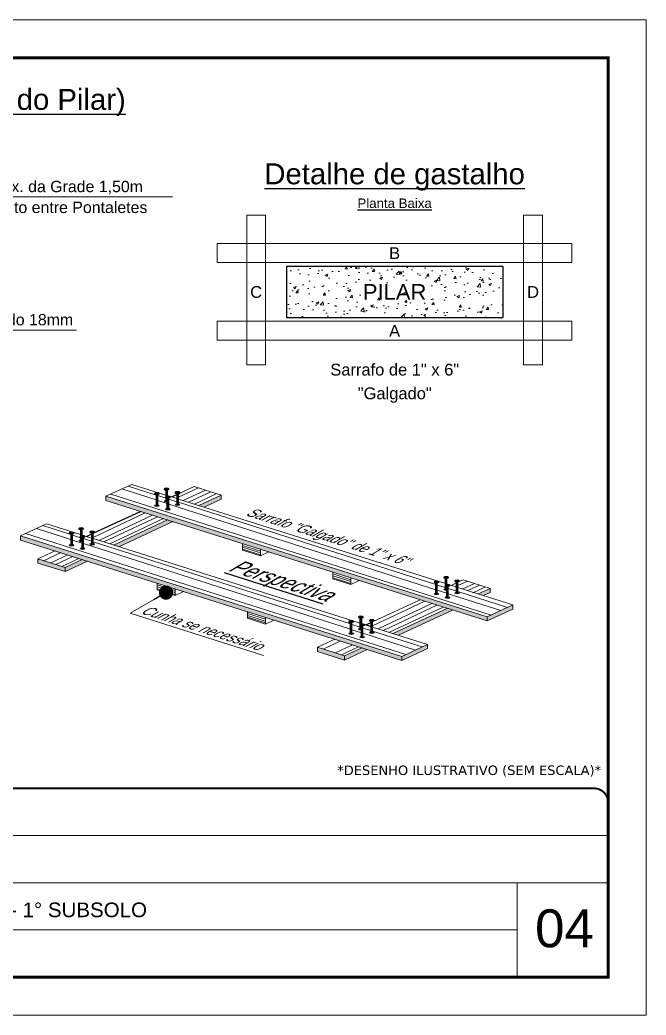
# Model space of a CAD drawing. Extents: x 1945 to 10875, y -3405 to 3369.
# Drawn here: x 7538 to 8199, y 1190 to 2240 of the extents above; entities that cross this region are included whole.
import ezdxf
from ezdxf.enums import TextEntityAlignment as Align

# ---------------------------------------------------------------- set-up
doc = ezdxf.new("R2010")
doc.units = 0
doc.linetypes.add('CONTINUO', pattern=[0])
doc.linetypes.add('DASHED', pattern=[0.75, 0.5, -0.25])
for name, color, linetype, lineweight in [('CARIMBO', 255, 'Continuous', 9), ('Folhas', 255, 'Continuous', 9), ('Hachura', 251, 'Continuous', 9), ('Madeira', 126, 'Continuous', 18), ('SARRAFO DE PRESSAO', 251, 'DASHED', 9)]:
    doc.layers.add(name, color=color, linetype=linetype, lineweight=lineweight)
doc.layers.add('COTA', color=241, linetype='Continuous')
doc.layers.add('Demarcação 2', color=7, linetype='Continuous', lineweight=9, true_color=0xe0e0e0)
doc.styles.add('ARIAL', font='arial.ttf')
doc.styles.get("Standard").update_dxf_attribs({"font": 'arial.ttf'})
doc.styles.add('stylellllll', font='verdana.ttf', dxfattribs={"height": 2})
doc.dimstyles.new('3x', dxfattribs={"dimtxt": 10, "dimasz": 5, "dimexe": 7, "dimexo": 5, "dimgap": 4, "dimtad": 1, "dimdec": 4, "dimlfac": 0.3333333333333333, "dimdsep": 46, "dimtxsty": 'Standard', "dimblk": 'DOT', "dimcen": 0.09, "dimclrd": 1, "dimclre": 1, "dimclrt": 2, "dimadec": 0, "dimazin": 2, "dimtfac": 1, "dimtdec": 4, "dimtmove": 0, "dimatfit": 3, "dimldrblk": 'DOT', "dimfxl": 1, "dimtolj": 1, "dimtzin": 0, "dimlwd": 9, "dimlwe": 9, "dimarcsym": 0})

# ---------------------------------------------------------------- blocks, each defined once
blk = doc.blocks.new('_Dot')
at = {"color": 0, "linetype": 'ByBlock', "lineweight": -2}
blk.add_line((-0.5, 0), (-1, 0), dxfattribs=at)
at = {"color": 0, "linetype": 'ByBlock', "const_width": 0.5}
blk.add_lwpolyline([(-0.25, 0, 1), (0.25, 0, 1)], format="xyb", close=True, dxfattribs=at)
blk = doc.blocks.new('9999999999')
at = {"color": 30, "linetype": 'CONTINUO'}
for p, q in [((98564.56196592061, 34379.63774966353), (99583.97835781069, 34379.63774966353)), ((98564.56196592061, 34329.8268713108), (99487.97835781069, 34329.8268713108)), ((99583.97835781069, 34329.8268713108), (99487.97835781069, 34329.8268713108)), ((99487.97835781069, 34329.8268713108), (99487.97835781069, 34230.20511460536)), ((98564.56196592063, 34280.01599295808), (99487.97835781069, 34280.01599295808))]:
    blk.add_line(p, q, dxfattribs=at)
at = {"color": 30, "linetype": 'CONTINUO', "const_width": 2}
blk.add_lwpolyline([(99583.97835781069, 34230.20511460536), (99583.97835781069, 34414.44862801625, 0.4142135623730951), (99568.97835781069, 34429.44862801625), (98228.97835781069, 34429.44862801625, 0.4142135623730951), (98213.97835781069, 34414.44862801625), (98213.97835781069, 34245.20511460536, 0.4142135623730951), (98228.97835781069, 34230.20511460536), (99583.97835781069, 34230.20511460536)], format="xyb", dxfattribs=at)
at = {"layer": 'Folhas'}
blk.add_lwpolyline([(98138.97835781069, 34190.20511460536), (99623.97835781069, 34190.20511460536), (99623.97835781069, 35240.20511460536), (98138.97835781069, 35240.20511460536)], close=True, dxfattribs=at)
at = {"layer": 'Folhas', "color": 30, "const_width": 3}
blk.add_lwpolyline([(98213.97835781069, 34230.20511460536), (99583.97835781069, 34230.20511460536), (99583.97835781069, 35200.20511460536), (98213.97835781069, 35200.20511460536)], close=True, dxfattribs=at)
at = {"color": 7, "linetype": 'Continuous', "ltscale": 5, "style": 'ARIAL'}
blk.add_text('TRECHO II - 1° SUBSOLO', height=15.48288, dxfattribs=at).set_placement((98837.6812528586, 34293.50777397008))

msp = doc.modelspace()

# ---------------------------------------------------------------- hatches: boundary and pattern name
at = {"layer": 'Demarcação 2'}
h = msp.add_hatch(color=256, dxfattribs=at)
h.paths.add_polyline_path([(7557.16879414038, 1671.14478765034), (7557.16879414038, 1666.744787650346), (7585.772669722137, 1657.69944068618), (7585.772669722137, 1662.099440686189)])
h.paths.add_polyline_path([(7609.563040182504, 1668.723327326315), (7603.919149313515, 1670.508083765791), (7585.772669722137, 1662.099440686189), (7585.772669722137, 1657.699440686195)])
h.paths.add_polyline_path([(7699.569578955692, 1710.430197001132), (7693.925688086645, 1712.214953440608), (7636.782759569571, 1685.736291945725), (7642.42665043856, 1683.951535506264)])
h.paths.add_polyline_path([(7750.579668803126, 1738.467048260677), (7726.789298342759, 1727.443161620543), (7732.433189211748, 1725.658405181096), (7750.579668803068, 1734.067048260697)])
h = msp.add_hatch(color=256, dxfattribs=at)
h.paths.add_polyline_path([(7628.936468273329, 1737.166365799424), (7628.936468273329, 1732.76636579943), (8031.043723287512, 1605.608784372761), (8031.043723287512, 1610.008784372755)])
h.paths.add_polyline_path([(8058.263442674579, 1618.221748992163), (8058.263442674579, 1622.621748992143), (8031.043723287512, 1610.008784372741), (8031.043723287512, 1605.608784372732)])
h = msp.add_hatch(color=256, dxfattribs=at)
h.paths.add_polyline_path([(7538.92992950014, 1695.459496124607), (7538.92992950014, 1691.059496124612), (7941.037184514382, 1563.901914697885), (7941.037184514382, 1568.301914697894)])
h.paths.add_polyline_path([(7968.256903901391, 1576.514879317302), (7968.256903901391, 1580.914879317296), (7941.037184514382, 1568.301914697894), (7941.037184514382, 1563.901914697885)])
h = msp.add_hatch(color=256, dxfattribs=at)
h.paths.add_polyline_path([(7994.491990087656, 1617.167466621558), (7988.848099218609, 1618.952223061019), (7931.705170701534, 1592.473561566107), (7937.349061570523, 1590.688805126661)])
h.paths.add_polyline_path([(8034.214298197054, 1639.973830760037), (8021.711709474665, 1634.180431240954), (8027.355600343712, 1632.395674801507), (8034.214298197054, 1635.573830760043)])
h.paths.add_polyline_path([(7904.485451314467, 1575.460596946711), (7898.841560445479, 1577.245353386173), (7880.695080854101, 1568.836710306571), (7880.695080854101, 1564.436710306577)])
h.paths.add_polyline_path([(7852.091205272285, 1577.882057270722), (7852.091205272285, 1573.482057270728), (7880.695080854101, 1564.436710306562), (7880.695080854101, 1568.836710306542)])
at = {"layer": 'Hachura'}
h = msp.add_hatch(dxfattribs=at)
h.set_pattern_fill('AR-CONC', color=256, scale=4, style=0)
h.set_pattern_definition([(49.99999999999999, (8103.626766398767, 6279.422780690368), (28.69040730403014, -2.510085399303804), [3, -33]), (355, (8103.626766398767, 6279.422780690368), (-5.55005334452, 30.08768534800047), [2.4, -26.4]), (100.4514, (8106.017633598778, 6279.213607090368), (23.14037526856086, 27.57758168243814), [2.549607599999986, -28.04568447999988]), (46.18420000000002, (8103.626766398767, 6287.422780690368), (42.68964194502578, -6.620760573160723), [4.499999999999991, -49.49999999999993]), (96.63559999999998, (8107.184236198766, 6286.871048410368), (37.38650822194813, 38.96471483601767), [3.824411519999993, -42.06851999999989]), (351.1842, (8103.626766398767, 6287.422780690368), (37.38647780534509, 38.96474403701298), [3.6, -39.6]), (21, (8107.626766398767, 6285.422780690368), (23.87628208473847, -16.10475562661355), [3, -33]), (326.0000000000001, (8107.626766398767, 6285.422780690368), (9.732613276863269, 29.00600180187412), [2.4, -26.4]), (71.4514, (8109.616455718773, 6284.080716450367), (33.6089051432596, 12.9012198683981), [2.5496076, -28.04568448]), (37.50000000000001, (8103.626766398767, 6279.422780690368), (0.4863942126916267, 13.31575415325246), [0, -26.08, 0, -26.8, 0, -26.5]), (7.499999999999999, (8103.626766398767, 6279.422780690368), (10.52278149768594, 15.77646847529441), [0, -15.28, 0, -25.48, 0, -10.1]), (327.5, (8094.706766398784, 6279.422780690368), (21.35289744689636, -0.902194869375192), [0, -10, 0, -31.2, 0, -41.4]), (317.5, (8090.706766398784, 6279.422780690368), (23.32744677369545, 4.004199293292706), [0, -13, 0, -20.72, 0, -29.4])])
h.paths.add_polyline_path([(7819.375087618522, 1979.728039781871), (7819.375087618522, 1925.814439781886), (8047.471087618542, 1925.814439781886), (8047.471087618542, 1979.728039781871)])
h.paths.add_polyline_path([(7895.7871061724, 1940.32963978188), (7971.059069064664, 1940.32963978188), (7971.059069064664, 1965.212839781877), (7895.7871061724, 1965.212839781877)], flags=24)
h = msp.add_hatch(dxfattribs=at)
h.set_pattern_fill('ANSI31', color=256, scale=15, angle=117.5, style=0)
h.set_pattern_definition([(162.5, (1127.583086663595, 8634.59947734945), (-0.5638233740705125, -1.788219282652925), [])])
h.paths.add_polyline_path([(7791.851595004715, 1681.248037705011), (7772.782344616848, 1687.278269014455), (7772.782344616848, 1680.278269014448), (7791.851595004715, 1674.248037705011)])
h = msp.add_hatch(dxfattribs=at)
h.set_pattern_fill('ANSI31', color=256, scale=15, angle=117.5, style=0)
h.set_pattern_definition([(162.5, (1222.929338602873, 8604.448320802261), (-0.5638233740705125, -1.788219282652925), [])])
h.paths.add_polyline_path([(7887.197846943964, 1651.096881157816), (7868.128596556126, 1657.127112467252), (7868.128596556126, 1650.127112467252), (7887.197846943964, 1644.096881157809)])
h = msp.add_hatch(dxfattribs=at)
h.set_pattern_fill('ANSI31', color=256, scale=15, angle=117.5, style=0)
h.set_pattern_definition([(162.5, (1037.576547890436, 8592.892607674574), (-0.5638233740705125, -1.788219282652925), [])])
h.paths.add_polyline_path([(7701.845056231527, 1632.541168030136), (7701.845056231527, 1639.541168030136), (7682.775805843688, 1645.571399339579), (7682.775805843688, 1638.571399339572)])
h = msp.add_hatch(dxfattribs=at)
h.set_pattern_fill('ANSI31', color=256, scale=15, angle=117.5, style=0)
h.set_pattern_definition([(162.5, (1132.922799829714, 8562.741451127386), (-0.5638233740705125, -1.788219282652925), [])])
h.paths.add_polyline_path([(7797.191308170804, 1609.39001148294), (7778.122057782937, 1615.420242792376), (7778.122057782937, 1608.420242792376), (7797.191308170804, 1602.390011482933)])

# ---------------------------------------------------------------- linework, layer by layer
for p, q in [((7690.432704739665, 1744.929764566524), (7690.432704739665, 1744.357195649488)), ((7690.465146291404, 1744.929764566524), (7693.050502843675, 1744.237020366202)), ((7690.549892239665, 1744.240008149488), (7692.039993276689, 1743.69765572598)), ((7690.673278541348, 1745.209786617389), (7694.024740515961, 1744.311765087829)), ((7691.195682881385, 1745.424276424094), (7694.750469575447, 1744.471774200169)), ((7692.039993276689, 1743.69765572598), (7692.039993276689, 1736.810492857959)), ((7692.082035476968, 1745.582468190015), (7695.257397784022, 1744.731632424157)), ((7692.286087026689, 1736.934672130405), (7692.286087026689, 1743.148344612494)), ((7695.242099507814, 1744.240008149488), (7693.751998470791, 1743.69765572598)), ((7693.751998470791, 1737.211663508921), (7693.751998470791, 1743.69765572598)), ((7695.359287007814, 1744.357195649488), (7695.359287007814, 1744.929764566524)), ((7680.220929473566, 1740.197873017564), (7680.220929473566, 1739.625304100528)), ((7680.253371025305, 1740.197873017564), (7682.838727577575, 1739.505128817243)), ((7680.338116973566, 1739.508116600528), (7681.828218010589, 1738.96576417702)), ((7680.461503275248, 1740.477895068429), (7683.812965249861, 1739.57987353887)), ((7680.983907615286, 1740.692384875135), (7684.538694309347, 1739.73988265121)), ((7681.828218010589, 1738.96576417702), (7681.828218010589, 1726.532035470579)), ((7681.870260210868, 1740.850576641055), (7685.045622517922, 1739.999740875198)), ((7682.074311760589, 1726.504156662954), (7682.074311760589, 1738.416453063534)), ((7685.030324241714, 1739.508116600528), (7683.540223204691, 1738.96576417702)), ((7683.540223204691, 1726.527776557329), (7683.540223204691, 1738.96576417702)), ((7685.147511741714, 1739.625304100528), (7685.147511741714, 1740.197873017564)), ((7691.805597562037, 1736.534476355638), (7691.805597562037, 1735.961907438602)), ((7691.838039113776, 1736.534476355638), (7694.423395666046, 1735.841732155302)), ((7691.922785062037, 1735.844719938602), (7693.41288609906, 1735.302367515064)), ((7692.039993276689, 1735.802059637254), (7692.039993276689, 1731.263927019539)), ((7692.04617136372, 1736.814498406503), (7695.397633338333, 1735.916476876929)), ((7692.286087026689, 1731.236048211914), (7692.286087026689, 1735.712488837412)), ((7692.568575703757, 1737.028988213208), (7696.123362397819, 1736.076485989254)), ((7693.41288609906, 1735.302367515064), (7693.41288609906, 1722.868638808653)), ((7693.454928299339, 1737.187179979114), (7696.630290606394, 1736.336344213257)), ((7693.65897984906, 1722.840760000999), (7693.65897984906, 1734.753056401579)), ((7696.614992330185, 1735.844719938602), (7695.124891293162, 1735.302367515064)), ((7695.124891293162, 1722.864379895374), (7695.124891293162, 1735.302367515064)), ((7696.732179830185, 1735.961907438602), (7696.732179830185, 1736.534476355638)), ((7698.185422760944, 1736.488508584694), (7703.62466136516, 1739.008921197924)), ((7702.017372828137, 1741.266367904597), (7702.017372828137, 1740.693798987561)), ((7702.049814379876, 1741.266367904597), (7704.635170932146, 1740.573623704261)), ((7702.134560328137, 1740.576611487561), (7703.62466136516, 1740.034259064024)), ((7702.257946629819, 1741.546389955462), (7705.609408604432, 1740.648368425888)), ((7702.780350969857, 1741.760879762168), (7706.335137663918, 1740.808377538214)), ((7703.62466136516, 1740.034259064024), (7703.62466136516, 1727.600530357612)), ((7703.666703565439, 1741.919071528074), (7706.842065872494, 1741.068235762216)), ((7703.87075511516, 1727.572651549958), (7703.87075511516, 1739.484947950538)), ((7705.336666559262, 1739.802223312278), (7707.258662556633, 1740.692830124538)), ((7706.826767596285, 1740.576611487561), (7705.336666559262, 1740.034259064024)), ((7705.336666559262, 1727.596271444333), (7705.336666559262, 1740.034259064024)), ((7706.943955096285, 1740.693798987561), (7706.943955096285, 1741.266367904597)), ((7615.330127786074, 1698.095353637432), (7665.321812504888, 1721.260300404759)), ((7600.426165966477, 1703.222894891706), (7600.426165966477, 1702.650325974671)), ((7600.458607518216, 1703.222894891706), (7603.043964070486, 1702.530150691385)), ((7600.543353466477, 1702.533138474671), (7602.0334545035, 1701.990786051162)), ((7600.666739768159, 1703.502916942572), (7604.018201742772, 1702.604895412997)), ((7601.189144108197, 1703.717406749277), (7604.743930802259, 1702.764904525352)), ((7602.0334545035, 1701.990786051162), (7602.0334545035, 1695.103623183141)), ((7602.075496703779, 1703.875598515197), (7605.250859010834, 1703.02476274934)), ((7602.2795482535, 1695.227802455588), (7602.2795482535, 1701.441474937662)), ((7605.235560734625, 1702.533138474671), (7603.745459697602, 1701.990786051162)), ((7603.745459697602, 1695.504793834104), (7603.745459697602, 1701.990786051162)), ((7605.352748234625, 1702.650325974671), (7605.352748234625, 1703.222894891706)), ((7590.214390700377, 1698.491003342747), (7590.214390700377, 1697.918434425711)), ((7590.246832252116, 1698.491003342747), (7592.832188804387, 1697.798259142425)), ((7590.331578200377, 1697.801246925711), (7591.821679237401, 1697.258894502203)), ((7590.45496450206, 1698.771025393612), (7593.806426476673, 1697.873003864038)), ((7590.977368842097, 1698.985515200317), (7594.532155536159, 1698.033012976392)), ((7591.821679237401, 1697.258894502203), (7591.821679237401, 1684.825165795762)), ((7591.863721437679, 1699.143706966238), (7595.039083744734, 1698.29287120038)), ((7592.067772987401, 1684.797286988137), (7592.067772987401, 1696.709583388702)), ((7595.023785468526, 1697.801246925711), (7593.533684431502, 1697.258894502203)), ((7593.533684431502, 1684.820906882512), (7593.533684431502, 1697.258894502203)), ((7595.140972968526, 1697.918434425711), (7595.140972968526, 1698.491003342747)), ((7601.799058788849, 1694.82760668082), (7601.799058788849, 1694.255037763784)), ((7601.831500340588, 1694.82760668082), (7604.416856892858, 1694.13486248047)), ((7601.916246288849, 1694.137850263784), (7603.406347325872, 1693.595497840247)), ((7602.0334545035, 1694.095189962437), (7602.0334545035, 1689.557057344721)), ((7602.039632590531, 1695.107628731686), (7605.391094565202, 1694.209607202111)), ((7602.2795482535, 1689.529178537096), (7602.2795482535, 1694.005619162594)), ((7602.562036930569, 1695.322118538391), (7606.116823624689, 1694.369616314437)), ((7603.406347325872, 1693.595497840247), (7603.406347325872, 1681.161769133821)), ((7603.448389526151, 1695.480310304282), (7606.623751833205, 1694.629474538425)), ((7603.652441075872, 1681.133890326181), (7603.652441075872, 1693.046186726761)), ((7606.608453556997, 1694.137850263784), (7605.118352519974, 1693.595497840247)), ((7605.118352519974, 1681.157510220556), (7605.118352519974, 1693.595497840247)), ((7606.725641056997, 1694.255037763784), (7606.725641056997, 1694.82760668082)), ((7608.178883987755, 1694.781638909876), (7613.618122591972, 1697.302051523077)), ((7612.010834054949, 1699.55949822978), (7612.010834054949, 1698.986929312744)), ((7612.043275606688, 1699.55949822978), (7614.628632158958, 1698.866754029429)), ((7612.128021554949, 1698.869741812744), (7613.618122591972, 1698.327389389206)), ((7612.251407856631, 1699.839520280645), (7615.602869831302, 1698.941498751071)), ((7612.773812196669, 1700.05401008735), (7616.328598890788, 1699.101507863396)), ((7613.618122591972, 1698.327389389206), (7613.618122591972, 1685.89366068278)), ((7613.660164792251, 1700.212201853242), (7616.835527099305, 1699.361366087384)), ((7613.864216341972, 1685.865781875141), (7613.864216341972, 1697.778078275721)), ((7616.820228823097, 1698.869741812744), (7615.330127786074, 1698.327389389206)), ((7615.330127786074, 1685.889401769516), (7615.330127786074, 1698.327389389206)), ((7616.937416323097, 1698.986929312744), (7616.937416323097, 1699.55949822978)), ((7985.355115871629, 1651.667034186935), (7985.355115871629, 1651.094465269899)), ((7985.387557423368, 1651.667034186935), (7987.972913975638, 1650.974289986613)), ((7985.472303371629, 1650.977277769899), (7986.962404408594, 1650.434925346391)), ((7985.595689673311, 1651.9470562378), (7988.947151647924, 1651.04903470824)), ((7986.118094013349, 1652.16154604452), (7989.672880707411, 1651.209043820581)), ((7986.962404408594, 1650.434925346391), (7986.962404408594, 1643.54776247837)), ((7987.004446608931, 1652.319737810426), (7990.179808915986, 1651.468902044568)), ((7987.208498158594, 1643.671941750831), (7987.208498158594, 1649.885614232905)), ((7990.164510639777, 1650.977277769899), (7988.674409602754, 1650.434925346391)), ((7988.674409602754, 1643.948933129333), (7988.674409602754, 1650.434925346391)), ((7990.281698139777, 1651.094465269899), (7990.281698139777, 1651.667034186935)), ((7998.589114697403, 1648.656341148485), (8001.764477004457, 1647.805505382627)), ((7975.143340605529, 1646.935142637975), (7975.143340605529, 1646.36257372094)), ((7975.175782157268, 1646.935142637975), (7977.761138709538, 1646.242398437654)), ((7975.260528105529, 1646.24538622094), (7976.750629142494, 1645.703033797431)), ((7975.383914407212, 1647.215164688841), (7978.735376381825, 1646.317143159281)), ((7975.906318747249, 1647.42965449556), (7979.461105441311, 1646.477152271621)), ((7976.750629142494, 1645.703033797431), (7976.750629142494, 1633.26930509099)), ((7976.792671342831, 1647.587846261466), (7979.968033649886, 1646.737010495609)), ((7976.996722892494, 1633.241426283365), (7976.996722892494, 1645.153722683945)), ((7979.952735373678, 1646.24538622094), (7978.462634336654, 1645.703033797431)), ((7978.462634336654, 1633.26504617774), (7978.462634336654, 1645.703033797431)), ((7980.069922873678, 1646.36257372094), (7980.069922873678, 1646.935142637975)), ((7986.728008694001, 1643.271745976049), (7986.728008694001, 1642.699177059013)), ((7986.76045024574, 1643.271745976049), (7989.34580679801, 1642.579001775713)), ((7986.845196194001, 1642.581989559013), (7988.335297231024, 1642.039637135475)), ((7986.962404408594, 1642.539329257665), (7986.962404408594, 1638.00119663995)), ((7986.968582495683, 1643.551768026914), (7990.320044470296, 1642.65374649734)), ((7987.208498158594, 1637.973317832325), (7987.208498158594, 1642.449758457823)), ((7987.490986835721, 1643.766257833619), (7991.045773529782, 1642.813755609665)), ((7988.335297231024, 1642.039637135475), (7988.335297231024, 1629.605908429064)), ((7988.377339431303, 1643.924449599525), (7991.552701738357, 1643.073613833668)), ((7988.581390981024, 1629.57802962141), (7988.581390981024, 1641.49032602199)), ((7991.537403462149, 1642.581989559013), (7990.047302425126, 1642.039637135475)), ((7990.047302425126, 1629.601649515785), (7990.047302425126, 1642.039637135475)), ((7991.654590962149, 1642.699177059013), (7991.654590962149, 1643.271745976049)), ((7996.939783960101, 1648.003637525008), (7996.939783960101, 1647.431068607973)), ((7996.972225511839, 1648.003637525008), (7999.55758206411, 1647.310893324672)), ((7997.056971460101, 1647.313881107973), (7998.547072497124, 1646.771528684435)), ((7997.180357761783, 1648.283659575874), (8000.531819736396, 1647.385638046299)), ((7997.702762101821, 1648.498149382579), (8001.257548795882, 1647.545647158625)), ((7998.547072497124, 1646.771528684435), (7998.547072497124, 1634.337799978023)), ((7998.793166247124, 1634.309921170369), (7998.793166247124, 1646.222217570949)), ((8001.749178728249, 1647.313881107973), (8000.259077691226, 1646.771528684435)), ((8000.259077691226, 1634.333541064744), (8000.259077691226, 1646.771528684435)), ((8001.866366228249, 1647.431068607973), (8001.866366228249, 1648.003637525008)), ((7895.348577098441, 1609.960164512103), (7895.348577098441, 1609.387595595053)), ((7895.38101865018, 1609.960164512103), (7897.96637520245, 1609.267420311767)), ((7895.465764598441, 1609.270408095053), (7896.955865635464, 1608.728055671544)), ((7895.589150900123, 1610.240186562954), (7898.940612874736, 1609.342165033408)), ((7896.111555240161, 1610.454676369674), (7899.666341934222, 1609.502174145734)), ((7896.955865635464, 1608.728055671544), (7896.955865635464, 1601.840892803523)), ((7896.997907835743, 1610.612868135579), (7900.173270142797, 1609.762032369722)), ((7897.201959385464, 1601.965072075985), (7897.201959385464, 1608.178744558058)), ((7900.157971866589, 1609.270408095053), (7898.667870829566, 1608.728055671544)), ((7898.667870829566, 1602.242063454486), (7898.667870829566, 1608.728055671544)), ((7900.275159366589, 1609.387595595053), (7900.275159366589, 1609.960164512103)), ((7907.173818988595, 1606.576789901027), (7910.525280963207, 1605.678768371453)), ((7907.696223328632, 1606.791279707732), (7911.251010022694, 1605.838777483778)), ((7908.582575924214, 1606.949471473638), (7911.757938231269, 1606.098635707795)), ((7885.136801832341, 1605.228272963143), (7885.136801832341, 1604.655704046093)), ((7885.16924338408, 1605.228272963143), (7887.75459993635, 1604.535528762807)), ((7885.253989332341, 1604.538516546093), (7886.744090369364, 1603.996164122585)), ((7885.377375634023, 1605.508295013994), (7888.728837608636, 1604.610273484449)), ((7885.899779974061, 1605.722784820714), (7889.454566668122, 1604.770282596774)), ((7886.744090369364, 1603.996164122585), (7886.744090369364, 1591.562435416144)), ((7886.786132569643, 1605.88097658662), (7889.961494876698, 1605.030140820762)), ((7886.990184119364, 1591.534556608519), (7886.990184119364, 1603.446853009099)), ((7889.946196600489, 1604.538516546093), (7888.456095563466, 1603.996164122585)), ((7888.456095563466, 1591.558176502894), (7888.456095563466, 1603.996164122585)), ((7890.063384100489, 1604.655704046093), (7890.063384100489, 1605.228272963143)), ((7896.721469920813, 1601.564876301202), (7896.721469920813, 1600.992307384166)), ((7896.753911472551, 1601.564876301202), (7899.339268024822, 1600.872132100881)), ((7896.838657420813, 1600.875119884166), (7898.328758457836, 1600.332767460629)), ((7896.955865635464, 1600.832459582819), (7896.955865635464, 1596.294326965103)), ((7896.962043722495, 1601.844898352068), (7900.313505697108, 1600.946876822493)), ((7897.201959385464, 1596.266448157478), (7897.201959385464, 1600.742888782976)), ((7897.484448062532, 1602.059388158773), (7901.039234756594, 1601.106885934819)), ((7898.328758457836, 1600.332767460629), (7898.328758457836, 1587.899038754217)), ((7898.370800658115, 1602.217579924679), (7901.546162965169, 1601.366744158836)), ((7898.574852207836, 1587.871159946563), (7898.574852207836, 1599.783456347143)), ((7898.667870829566, 1602.920881519199), (7908.540533723935, 1599.798868871486)), ((7901.530864688961, 1600.875119884166), (7900.040763651938, 1600.332767460629)), ((7900.040763651938, 1587.894779840938), (7900.040763651938, 1600.332767460629)), ((7901.648052188961, 1600.992307384166), (7901.648052188961, 1601.564876301202)), ((7903.101295119719, 1601.518908530258), (7908.540533723935, 1604.039321143488)), ((7903.101295119719, 1601.518908530273), (7908.540533723935, 1604.039321143488)), ((7906.933245186912, 1606.296767850162), (7906.933245186912, 1605.724198933126)), ((7906.965686738651, 1606.296767850162), (7909.551043290921, 1605.60402364984)), ((7907.050432686912, 1605.607011433126), (7908.540533723935, 1605.064659009588)), ((7908.540533723935, 1605.064659009588), (7908.540533723935, 1592.630930303177)), ((7908.786627473935, 1592.603051495523), (7908.786627473935, 1604.515347896103)), ((7911.74263995506, 1605.607011433126), (7910.252538918037, 1605.064659009588)), ((7910.252538918037, 1592.626671389898), (7910.252538918037, 1605.064659009588)), ((7911.85982745506, 1605.724198933126), (7911.85982745506, 1606.296767850162))]:
    msp.add_line(p, q)
at = {"const_width": 0.1171875}
for points in [[(7683.333197481857, 1734.376741524832, -0.1838797575919142), (7682.09056926913, 1734.376741524832, -0.1838797575919142)], [(7683.333197481857, 1733.439241524832, -0.1838797575919142), (7682.09056926913, 1733.439241524832, -0.1838797575919142)], [(7683.333197481857, 1732.501741524832, -0.1838797575919142), (7682.09056926913, 1732.501741524832, -0.1838797575919142)], [(7693.544972747957, 1739.108633073792, -0.1838797575919142), (7692.30234453523, 1739.108633073792, -0.1838797575919142)], [(7693.544972747957, 1738.171133073792, -0.1838797575919142), (7692.30234453523, 1738.171133073792, -0.1838797575919142)], [(7692.972539192167, 1737.120070116262, -0.09823589204761603), (7692.30234453523, 1737.233633073792)], [(7693.394518862115, 1735.309052642598, -0.1605237656788521), (7692.30234453523, 1735.358633073792)], [(7693.41288609906, 1734.376803125185, -0.1633298120619627), (7692.30234453523, 1734.421133073792)], [(7693.41288609906, 1733.439303125185, -0.1633298120619627), (7692.30234453523, 1733.483633073792)], [(7693.41288609906, 1732.501803125185, -0.1633298120619627), (7692.30234453523, 1732.546133073792)], [(7693.544972747957, 1737.233633073792, -0.02573321317249766), (7693.373998258481, 1737.178442339168, -0.02573321317249766)], [(7705.129640836429, 1735.445236411836, -0.1838797575919142), (7703.887012623702, 1735.445236411836, -0.1838797575919142)], [(7705.129640836429, 1734.507736411836, -0.1838797575919142), (7703.887012623702, 1734.507736411836, -0.1838797575919142)], [(7705.129640836429, 1733.570236411836, -0.1838797575919142), (7703.887012623702, 1733.570236411836, -0.1838797575919142)], [(7705.129640836429, 1732.632736411836, -0.1838797575919142), (7703.887012623702, 1732.632736411836, -0.1838797575919142)], [(7683.333197481857, 1731.564241524832, -0.1838797575919142), (7682.09056926913, 1731.564241524832, -0.1838797575919142)], [(7683.333197481857, 1730.626741524832, -0.1838797575919142), (7682.09056926913, 1730.626741524832, -0.1838797575919142)], [(7683.333197481857, 1729.689241524832, -0.1838797575919142), (7682.09056926913, 1729.689241524832, -0.1838797575919142)], [(7683.333197481857, 1728.751741524832, -0.1838797575919142), (7682.09056926913, 1728.751741524832, -0.1838797575919142)], [(7683.333197481857, 1727.814241524832, -0.1838797575919142), (7682.09056926913, 1727.814241524832, -0.1838797575919142)], [(7694.917865570329, 1730.713344862877, -0.1838797575919142), (7693.675237357602, 1730.713344862877, -0.1838797575919142)], [(7694.917865570329, 1729.775844862877, -0.1838797575919142), (7693.675237357602, 1729.775844862877, -0.1838797575919142)], [(7694.917865570329, 1728.838344862877, -0.1838797575919142), (7693.675237357602, 1728.838344862877, -0.1838797575919142)], [(7694.917865570329, 1727.900844862877, -0.1838797575919142), (7693.675237357602, 1727.900844862877, -0.1838797575919142)], [(7694.917865570329, 1726.963344862877, -0.1838797575919142), (7693.675237357602, 1726.963344862877, -0.1838797575919142)], [(7694.917865570329, 1726.025844862877, -0.1838797575919142), (7693.675237357602, 1726.025844862877, -0.1838797575919142)], [(7694.917865570329, 1725.088344862877, -0.1838797575919142), (7693.675237357602, 1725.088344862877, -0.1838797575919142)], [(7694.917865570329, 1724.150844862877, -0.1838797575919142), (7693.675237357602, 1724.150844862877, -0.1838797575919142)], [(7705.129640836429, 1731.695236411836, -0.1838797575919142), (7703.887012623702, 1731.695236411836, -0.1838797575919142)], [(7705.129640836429, 1730.757736411836, -0.1838797575919142), (7703.887012623702, 1730.757736411836, -0.1838797575919142)], [(7705.129640836429, 1729.820236411836, -0.1838797575919142), (7703.887012623702, 1729.820236411836, -0.1838797575919142)], [(7705.129640836429, 1728.882736411836, -0.1838797575919142), (7703.887012623702, 1728.882736411836, -0.1838797575919142)], [(7593.326658708669, 1692.669871850015, -0.1838797575919142), (7592.084030495942, 1692.669871850015, -0.1838797575919142)], [(7593.326658708669, 1691.732371850015, -0.1838797575919142), (7592.084030495942, 1691.732371850015, -0.1838797575919142)], [(7593.326658708669, 1690.794871850015, -0.1838797575919142), (7592.084030495942, 1690.794871850015, -0.1838797575919142)], [(7603.538433974769, 1697.401763398974, -0.1838797575919142), (7602.295805762042, 1697.401763398974, -0.1838797575919142)], [(7603.538433974769, 1696.464263398974, -0.1838797575919142), (7602.295805762042, 1696.464263398974, -0.1838797575919142)], [(7602.966000418979, 1695.413200441445, -0.09823589204761603), (7602.295805762042, 1695.526763398974)], [(7603.387980088984, 1693.60218296778, -0.1605237656788521), (7602.295805762042, 1693.651763398974)], [(7603.406347325872, 1692.669933450367, -0.1633298120619627), (7602.295805762042, 1692.714263398974)], [(7603.406347325872, 1691.732433450367, -0.1633298120619627), (7602.295805762042, 1691.776763398974)], [(7603.406347325872, 1690.794933450367, -0.1633298120619627), (7602.295805762042, 1690.839263398974)], [(7603.538433974769, 1695.526763398974, -0.02573321317249766), (7603.367459485351, 1695.471572664336, -0.02573321317249766)], [(7615.12310206324, 1693.738366737019, -0.1838797575919142), (7613.880473850513, 1693.738366737019, -0.1838797575919142)], [(7615.12310206324, 1692.800866737019, -0.1838797575919142), (7613.880473850513, 1692.800866737019, -0.1838797575919142)], [(7615.12310206324, 1691.863366737019, -0.1838797575919142), (7613.880473850513, 1691.863366737019, -0.1838797575919142)], [(7615.12310206324, 1690.925866737019, -0.1838797575919142), (7613.880473850513, 1690.925866737019, -0.1838797575919142)], [(7593.326658708669, 1689.857371850015, -0.1838797575919142), (7592.084030495942, 1689.857371850015, -0.1838797575919142)], [(7593.326658708669, 1688.919871850015, -0.1838797575919142), (7592.084030495942, 1688.919871850015, -0.1838797575919142)], [(7593.326658708669, 1687.982371850015, -0.1838797575919142), (7592.084030495942, 1687.982371850015, -0.1838797575919142)], [(7593.326658708669, 1687.044871850015, -0.1838797575919142), (7592.084030495942, 1687.044871850015, -0.1838797575919142)], [(7593.326658708669, 1686.107371850015, -0.1838797575919142), (7592.084030495942, 1686.107371850015, -0.1838797575919142)], [(7604.911326797141, 1689.006475188059, -0.1838797575919142), (7603.668698584414, 1689.006475188059, -0.1838797575919142)], [(7604.911326797141, 1688.068975188059, -0.1838797575919142), (7603.668698584414, 1688.068975188059, -0.1838797575919142)], [(7604.911326797141, 1687.131475188059, -0.1838797575919142), (7603.668698584414, 1687.131475188059, -0.1838797575919142)], [(7604.911326797141, 1686.193975188059, -0.1838797575919142), (7603.668698584414, 1686.193975188059, -0.1838797575919142)], [(7604.911326797141, 1685.256475188059, -0.1838797575919142), (7603.668698584414, 1685.256475188059, -0.1838797575919142)], [(7604.911326797141, 1684.318975188059, -0.1838797575919142), (7603.668698584414, 1684.318975188059, -0.1838797575919142)], [(7604.911326797141, 1683.381475188059, -0.1838797575919142), (7603.668698584414, 1683.381475188059, -0.1838797575919142)], [(7604.911326797141, 1682.443975188059, -0.1838797575919142), (7603.668698584414, 1682.443975188059, -0.1838797575919142)], [(7615.12310206324, 1689.988366737019, -0.1838797575919142), (7613.880473850513, 1689.988366737019, -0.1838797575919142)], [(7615.12310206324, 1689.050866737019, -0.1838797575919142), (7613.880473850513, 1689.050866737019, -0.1838797575919142)], [(7615.12310206324, 1688.113366737019, -0.1838797575919142), (7613.880473850513, 1688.113366737019, -0.1838797575919142)], [(7615.12310206324, 1687.175866737019, -0.1838797575919142), (7613.880473850513, 1687.175866737019, -0.1838797575919142)], [(7978.255608613763, 1641.114011145243, -0.1838797575919142), (7977.012980401036, 1641.114011145243, -0.1838797575919142)], [(7978.255608613763, 1640.176511145243, -0.1838797575919142), (7977.012980401036, 1640.176511145243, -0.1838797575919142)], [(7978.255608613763, 1639.239011145243, -0.1838797575919142), (7977.012980401036, 1639.239011145243, -0.1838797575919142)], [(7978.255608613763, 1638.301511145243, -0.1838797575919142), (7977.012980401036, 1638.301511145243, -0.1838797575919142)], [(7988.467383879863, 1645.845902694203, -0.1838797575919142), (7987.224755667135, 1645.845902694203, -0.1838797575919142)], [(7988.467383879863, 1644.908402694203, -0.1838797575919142), (7987.224755667135, 1644.908402694203, -0.1838797575919142)], [(7987.894950324073, 1643.857339736674, -0.09823589204761603), (7987.224755667135, 1643.970902694203)], [(7988.316929994078, 1642.046322263009, -0.1605237656788521), (7987.224755667135, 1642.095902694203)], [(7988.335297231024, 1641.114072745596, -0.1633298120619627), (7987.224755667135, 1641.158402694203)], [(7988.335297231024, 1640.176572745596, -0.1633298120619627), (7987.224755667135, 1640.220902694203)], [(7988.335297231024, 1639.239072745596, -0.1633298120619627), (7987.224755667135, 1639.283402694203)], [(7988.467383879863, 1643.970902694203, -0.02573321317249766), (7988.296409390445, 1643.915711959579, -0.02573321317249766)], [(8000.052051968392, 1642.182506032247, -0.1838797575919142), (7998.809423755665, 1642.182506032247, -0.1838797575919142)], [(8000.052051968392, 1641.245006032247, -0.1838797575919142), (7998.809423755665, 1641.245006032247, -0.1838797575919142)], [(8000.052051968392, 1640.307506032247, -0.1838797575919142), (7998.809423755665, 1640.307506032247, -0.1838797575919142)], [(8000.052051968392, 1639.370006032247, -0.1838797575919142), (7998.809423755665, 1639.370006032247, -0.1838797575919142)], [(8000.052051968392, 1638.432506032247, -0.1838797575919142), (7998.809423755665, 1638.432506032247, -0.1838797575919142)], [(7978.255608613763, 1637.364011145243, -0.1838797575919142), (7977.012980401036, 1637.364011145243, -0.1838797575919142)], [(7978.255608613763, 1636.426511145243, -0.1838797575919142), (7977.012980401036, 1636.426511145243, -0.1838797575919142)], [(7978.255608613763, 1635.489011145243, -0.1838797575919142), (7977.012980401036, 1635.489011145243, -0.1838797575919142)], [(7978.255608613763, 1634.551511145243, -0.1838797575919142), (7977.012980401036, 1634.551511145243, -0.1838797575919142)], [(7989.840276702293, 1637.450614483288, -0.1838797575919142), (7988.597648489565, 1637.450614483288, -0.1838797575919142)], [(7989.840276702293, 1636.513114483288, -0.1838797575919142), (7988.597648489565, 1636.513114483288, -0.1838797575919142)], [(7989.840276702293, 1635.575614483288, -0.1838797575919142), (7988.597648489565, 1635.575614483288, -0.1838797575919142)], [(7989.840276702293, 1634.638114483288, -0.1838797575919142), (7988.597648489565, 1634.638114483288, -0.1838797575919142)], [(7989.840276702293, 1633.700614483288, -0.1838797575919142), (7988.597648489565, 1633.700614483288, -0.1838797575919142)], [(7989.840276702293, 1632.763114483288, -0.1838797575919142), (7988.597648489565, 1632.763114483288, -0.1838797575919142)], [(7989.840276702293, 1631.825614483288, -0.1838797575919142), (7988.597648489565, 1631.825614483288, -0.1838797575919142)], [(7989.840276702293, 1630.888114483288, -0.1838797575919142), (7988.597648489565, 1630.888114483288, -0.1838797575919142)], [(8000.052051968392, 1637.495006032247, -0.1838797575919142), (7998.809423755665, 1637.495006032247, -0.1838797575919142)], [(8000.052051968392, 1636.557506032247, -0.1838797575919142), (7998.809423755665, 1636.557506032247, -0.1838797575919142)], [(8000.052051968392, 1635.620006032247, -0.1838797575919142), (7998.809423755665, 1635.620006032247, -0.1838797575919142)], [(7888.249069840633, 1599.407141470397, -0.1838797575919142), (7887.006441627906, 1599.407141470397, -0.1838797575919142)], [(7888.249069840633, 1598.469641470397, -0.1838797575919142), (7887.006441627906, 1598.469641470397, -0.1838797575919142)], [(7888.249069840633, 1597.532141470397, -0.1838797575919142), (7887.006441627906, 1597.532141470397, -0.1838797575919142)], [(7888.249069840633, 1596.594641470397, -0.1838797575919142), (7887.006441627906, 1596.594641470397, -0.1838797575919142)], [(7898.460845106732, 1604.139033019356, -0.1838797575919142), (7897.218216894005, 1604.139033019356, -0.1838797575919142)], [(7898.460845106732, 1603.201533019356, -0.1838797575919142), (7897.218216894005, 1603.201533019356, -0.1838797575919142)], [(7897.888411550943, 1602.150470061827, -0.09823589204761603), (7897.218216894005, 1602.264033019356)], [(7898.31039122089, 1600.339452588162, -0.1605237656788521), (7897.218216894005, 1600.389033019356)], [(7898.328758457836, 1599.407203070749, -0.1633298120619627), (7897.218216894005, 1599.451533019356)], [(7898.328758457836, 1598.469703070749, -0.1633298120619627), (7897.218216894005, 1598.514033019356)], [(7898.328758457836, 1597.532203070749, -0.1633298120619627), (7897.218216894005, 1597.576533019356)], [(7898.460845106732, 1602.264033019356, -0.02573321317249766), (7898.289870617256, 1602.208842284733, -0.02573321317249766)], [(7910.045513195204, 1600.475636357401, -0.1838797575919142), (7908.802884982477, 1600.475636357401, -0.1838797575919142)], [(7910.045513195204, 1599.538136357401, -0.1838797575919142), (7908.802884982477, 1599.538136357401, -0.1838797575919142)], [(7910.045513195204, 1598.600636357401, -0.1838797575919142), (7908.802884982477, 1598.600636357401, -0.1838797575919142)], [(7910.045513195204, 1597.663136357401, -0.1838797575919142), (7908.802884982477, 1597.663136357401, -0.1838797575919142)], [(7910.045513195204, 1596.725636357401, -0.1838797575919142), (7908.802884982477, 1596.725636357401, -0.1838797575919142)], [(7888.249069840633, 1595.657141470397, -0.1838797575919142), (7887.006441627906, 1595.657141470397, -0.1838797575919142)], [(7888.249069840633, 1594.719641470397, -0.1838797575919142), (7887.006441627906, 1594.719641470397, -0.1838797575919142)], [(7888.249069840633, 1593.782141470397, -0.1838797575919142), (7887.006441627906, 1593.782141470397, -0.1838797575919142)], [(7888.249069840633, 1592.844641470397, -0.1838797575919142), (7887.006441627906, 1592.844641470397, -0.1838797575919142)], [(7899.833737929104, 1595.743744808441, -0.1838797575919142), (7898.591109716377, 1595.743744808441, -0.1838797575919142)], [(7899.833737929104, 1594.806244808441, -0.1838797575919142), (7898.591109716377, 1594.806244808441, -0.1838797575919142)], [(7899.833737929104, 1593.868744808441, -0.1838797575919142), (7898.591109716377, 1593.868744808441, -0.1838797575919142)], [(7899.833737929104, 1592.931244808441, -0.1838797575919142), (7898.591109716377, 1592.931244808441, -0.1838797575919142)], [(7899.833737929104, 1591.993744808441, -0.1838797575919142), (7898.591109716377, 1591.993744808441, -0.1838797575919142)], [(7899.833737929104, 1591.056244808441, -0.1838797575919142), (7898.591109716377, 1591.056244808441, -0.1838797575919142)], [(7899.833737929104, 1590.118744808441, -0.1838797575919142), (7898.591109716377, 1590.118744808441, -0.1838797575919142)], [(7899.833737929104, 1589.181244808441, -0.1838797575919142), (7898.591109716377, 1589.181244808441, -0.1838797575919142)], [(7910.045513195204, 1595.788136357401, -0.1838797575919142), (7908.802884982477, 1595.788136357401, -0.1838797575919142)], [(7910.045513195204, 1594.850636357401, -0.1838797575919142), (7908.802884982477, 1594.850636357401, -0.1838797575919142)], [(7910.045513195204, 1593.913136357401, -0.1838797575919142), (7908.802884982477, 1593.913136357401, -0.1838797575919142)]]:
    msp.add_lwpolyline(points, format="xyb", dxfattribs=at)
for centre, start, end in [((7690.549892239665, 1744.357195649488), 180, 270), ((7695.242099507814, 1744.357195649488), 270, 0), ((7680.338116973566, 1739.625304100528), 180, 270), ((7685.030324241714, 1739.625304100528), 270, 0), ((7691.922785062037, 1735.961907438602), 180, 270), ((7696.614992330185, 1735.961907438602), 270, 0), ((7702.134560328137, 1740.693798987561), 180, 270), ((7706.826767596285, 1740.693798987561), 270, 0), ((7600.543353466477, 1702.650325974671), 180, 270), ((7605.235560734625, 1702.650325974671), 270, 0), ((7590.331578200377, 1697.918434425711), 180, 270), ((7595.023785468526, 1697.918434425711), 270, 0), ((7601.916246288849, 1694.255037763784), 180, 270), ((7606.608453556997, 1694.255037763784), 270, 0), ((7612.128021554949, 1698.986929312744), 180, 270), ((7616.820228823097, 1698.986929312744), 270, 0), ((7985.472303371629, 1651.094465269899), 180, 270), ((7990.164510639777, 1651.094465269899), 270, 0), ((7975.260528105529, 1646.36257372094), 180, 270), ((7979.952735373678, 1646.36257372094), 270, 0), ((7986.845196194001, 1642.699177059013), 180, 270), ((7991.537403462149, 1642.699177059013), 270, 0), ((7997.056971460101, 1647.431068607973), 180, 270), ((8001.749178728249, 1647.431068607973), 270, 0), ((7895.465764598441, 1609.387595595053), 180, 270), ((7900.157971866589, 1609.387595595053), 270, 0), ((7885.253989332341, 1604.655704046093), 180, 270), ((7889.946196600489, 1604.655704046093), 270, 0), ((7896.838657420813, 1600.992307384166), 180, 270), ((7901.530864688961, 1600.992307384166), 270, 0), ((7907.050432686912, 1605.724198933126), 180, 270), ((7911.74263995506, 1605.724198933126), 270, 0)]:
    msp.add_arc(centre, 0.1171875, start, end)
at = {"extrusion": (0, 0, -1)}
for centre in [(7692.912216649609, 1744.929764566524), (7682.700441383509, 1740.197873017564), (7694.285109471981, 1736.534476355638), (7704.496884738081, 1741.266367904597), (7602.905677876421, 1703.222894891706), (7592.693902610321, 1698.491003342747), (7604.278570698792, 1694.82760668082), (7614.490345964892, 1699.55949822978), (7987.834627781573, 1651.667034186935), (7999.419295870044, 1648.003637525008), (7977.622852515473, 1646.935142637975), (7989.207520603944, 1643.271745976049), (7897.828089008384, 1609.960164512103), (7909.412757096856, 1606.296767850162), (7887.616313742285, 1605.228272963143), (7899.200981830756, 1601.564876301202)]:
    msp.add_ellipse(centre, major_axis=(2.447070358204655, 0), ratio=0.2835443566743916, start_param=-1.570796326794897, end_param=4.71238898038469, dxfattribs=at)
at = {"layer": 'COTA'}
for p, q in [((7819.375087618522, 1979.728039781871), (7819.375087618522, 1925.814439781886)), ((8047.471087618542, 1979.728039781871), (7819.375087618522, 1979.728039781871)), ((8047.471087618542, 1979.728039781871), (8047.471087618542, 1925.814439781886)), ((7819.375087618522, 1925.814439781886), (8047.471087618542, 1925.814439781886))]:
    msp.add_line(p, q, dxfattribs=at)
at = {"layer": 'Hachura'}
for p, q in [((7777.375087618522, 2003.728039781871), (7777.375087618522, 1983.728039781871)), ((7797.375087618522, 2003.728039781871), (7797.375087618522, 1983.728039781871)), ((8069.471087618542, 2003.728039781871), (8069.471087618542, 1983.728039781871)), ((8089.471087618542, 2003.728039781871), (8089.471087618542, 1983.728039781871)), ((7777.375087618522, 1901.814439781886), (7777.375087618522, 1921.814439781886)), ((7797.375087618522, 1901.814439781886), (7797.375087618522, 1921.814439781886)), ((8069.471087618542, 1901.814439781886), (8069.471087618542, 1921.814439781886)), ((8089.471087618542, 1901.814439781886), (8089.471087618542, 1921.814439781886)), ((7645.629286604977, 1744.901417142962), (7681.828218010589, 1733.283595488773)), ((7652.204995526103, 1747.948442822776), (7681.828218010589, 1738.467320354003)), ((7705.336666559262, 1736.089044170937), (7726.530847420319, 1746.071959450567)), ((7710.505706221549, 1732.592489729522), (7734.0679577228, 1743.688513976626)), ((7634.01671503215, 1739.520430208259), (8035.111799465769, 1611.893833229263)), ((7683.540223204691, 1737.919380948663), (7692.039993276689, 1735.19896924966)), ((7683.540223204691, 1732.734138080955), (7693.41288609906, 1729.565568393798)), ((7695.124891293162, 1734.211625758809), (7703.62466136516, 1731.491214059805)), ((7702.971521629821, 1734.97501001177), (7703.62466136516, 1735.282652882527)), ((7715.850429750499, 1730.902338385919), (7739.412681251808, 1741.998362633009)), ((7722.26771397148, 1728.873013297404), (7745.833955129187, 1739.967775903368)), ((7695.124891293162, 1729.016110985965), (7976.750629142494, 1638.630083870858)), ((7705.336666559262, 1730.943274654465), (7976.750629142494, 1644.075310835472)), ((7615.330127786074, 1693.780328476062), (7670.317449101814, 1719.680540130767)), ((7621.253978767767, 1690.646927565062), (7677.848980324445, 1717.29885891818)), ((7626.598702296717, 1688.956776221446), (7683.193703853452, 1715.608707574563)), ((7633.002785344826, 1686.931625713699), (7689.607369797755, 1713.580526686553)), ((7555.614184640042, 1703.190579490637), (7591.821679237401, 1691.574664453906)), ((7562.181076535824, 1706.23351957252), (7591.821679237401, 1696.755305512796)), ((7544.01017625902, 1697.813560533442), (7945.10526069258, 1570.186963554402)), ((7593.533684431502, 1696.207855386211), (7602.0334545035, 1693.489872860274)), ((7593.533684431502, 1691.025427145493), (7603.406347325872, 1687.858126711059)), ((7605.118352519974, 1692.50341101106), (7613.618122591972, 1689.785428485152)), ((7605.118352519974, 1687.308889402647), (7886.744090369364, 1596.959068753861)), ((7615.330127786074, 1689.237978358537), (7886.744090369364, 1602.447582695418)), ((7563.214779173999, 1669.232877769001), (7581.185025806175, 1677.697250648492)), ((7570.733009870266, 1666.855402555538), (7588.705488134394, 1675.319069730484)), ((7576.077733399216, 1665.16525121195), (7594.050211663343, 1673.628918386868)), ((7582.473262031141, 1663.142805850325), (7600.448783468499, 1671.605510688608)), ((7978.462634336654, 1643.527371430117), (7986.962404408594, 1640.806959731114)), ((7978.462634336654, 1638.080626463011), (7988.335297231024, 1634.912056775868)), ((7990.047302425126, 1639.819616240263), (7998.547072497124, 1637.099204541259)), ((7997.784309340394, 1641.746945629758), (7998.547072497124, 1642.106223491067)), ((8000.259077691226, 1642.912614779448), (8010.165476814247, 1647.578741949927)), ((8005.319882089781, 1639.363986373169), (8017.702587116786, 1645.195296475972)), ((8010.664605618789, 1637.673835029552), (8023.047310645736, 1643.505145132355)), ((8016.067818605676, 1635.165605031786), (8029.468584523114, 1641.474558402714)), ((7990.047302425126, 1634.36259936805), (8045.318856187092, 1616.623538317831)), ((8000.259077691226, 1636.551265135919), (8052.346929391715, 1619.880178748705)), ((7910.252538918037, 1600.517598096473), (7965.239860233778, 1626.417809751193)), ((7916.176389899672, 1597.384197185444), (7972.771391456408, 1624.036128538591)), ((7921.52111342868, 1595.694045841828), (7978.116114985416, 1622.345977194988)), ((7927.92519647679, 1593.668895334095), (7984.529780929719, 1620.317796306964)), ((7888.456095563466, 1601.887305230356), (7896.955865635464, 1599.169189856201)), ((7888.456095563466, 1596.394366545562), (7898.328758457836, 1593.222753414116)), ((7900.040763651938, 1598.182679791181), (7908.540533723935, 1595.464564417011)), ((7900.040763651938, 1592.672768246705), (7955.312317413904, 1574.91666864297)), ((7910.252538918037, 1594.917087532423), (7962.451177643306, 1578.224645121943)), ((7858.137190305963, 1575.970147389383), (7876.107436938139, 1584.434520268888)), ((7871.000144531179, 1571.902520832317), (7888.972622795307, 1580.366188007264)), ((7877.395673163104, 1569.880075470707), (7895.371194600462, 1578.34278030899))]:
    msp.add_line(p, q, dxfattribs=at)
at = {"layer": 'Madeira', "ltscale": 5}
for p, q in [((7777.375087618522, 2033.728039781886), (7777.375087618522, 2003.728039781871)), ((7797.375087618522, 2033.728039781886), (7777.375087618522, 2033.728039781886)), ((7797.375087618522, 2033.728039781886), (7797.375087618522, 2003.728039781871)), ((8069.471087618542, 2033.728039781886), (8069.471087618542, 2003.728039781871)), ((8069.471087618542, 2033.728039781886), (8089.471087618542, 2033.728039781886)), ((8089.471087618542, 2033.728039781886), (8089.471087618542, 2003.728039781871)), ((7746.375087618551, 1983.728039781871), (7746.375087618522, 2003.728039781871)), ((8120.471087618542, 2003.728039781871), (7746.375087618522, 2003.728039781871)), ((8120.471087618542, 1983.728039781871), (8120.471087618542, 2003.728039781871)), ((8120.471087618542, 1983.728039781871), (7746.375087618551, 1983.728039781871)), ((7797.375087618522, 1983.728039781871), (7797.375087618522, 1921.814439781886)), ((8069.471087618542, 1983.728039781871), (8069.471087618542, 1921.814439781886)), ((7746.375087618551, 1921.814439781886), (7746.375087618522, 1901.814439781886)), ((8120.471087618542, 1921.814439781886), (7746.375087618551, 1921.814439781886)), ((8120.471087618542, 1921.814439781886), (8120.471087618542, 1901.814439781886)), ((8120.471087618542, 1901.814439781886), (7746.375087618522, 1901.814439781886)), ((7777.375087618522, 1901.814439781886), (7777.375087618522, 1875.900839781886)), ((7797.375087618522, 1901.814439781886), (7797.375087618522, 1875.900839781886)), ((8069.471087618542, 1901.814439781886), (8069.471087618542, 1875.900839781886)), ((8089.471087618542, 1901.814439781886), (8089.471087618542, 1875.900839781886)), ((7797.375087618522, 1875.900839781886), (7777.375087618522, 1875.900839781886)), ((8069.471087618542, 1875.900839781886), (8089.471087618542, 1875.900839781886)), ((7628.936468273329, 1737.166365799424), (7656.156187660337, 1749.779330418841)), ((7656.156187660337, 1749.779330418841), (7692.039993276689, 1738.431865587848)), ((7705.336666559262, 1739.802223312278), (7721.975793221311, 1747.512395224842)), ((7721.975793221311, 1747.512395224842), (7750.579668803126, 1738.467048260677)), ((7628.936468273329, 1737.166365799424), (8031.043723287512, 1610.008784372755)), ((7628.936468273329, 1732.76636579943), (7628.936468273329, 1737.166365799424)), ((7628.936468273329, 1732.76636579943), (8031.043723287512, 1605.608784372761)), ((7693.751998470791, 1737.89048157362), (7703.62466136516, 1734.768468925921)), ((7698.185422760944, 1736.488508584723), (7703.62466136516, 1739.008921197953)), ((7705.336666559262, 1734.227084911679), (7986.962404408594, 1645.169135208259)), ((7726.789298342759, 1727.443161620543), (7750.579668803126, 1738.467048260677)), ((7732.433189211748, 1725.658405181096), (7750.579668803068, 1734.067048260697)), ((7750.579668803126, 1738.467048260677), (7750.579668803068, 1734.067048260697)), ((7615.330127786074, 1698.095353637432), (7665.321812504888, 1721.260300404759)), ((7636.782759569571, 1685.736291945725), (7693.925688086645, 1712.214953440608)), ((7538.92992950014, 1695.459496124607), (7566.149648887207, 1708.072460744023)), ((7566.149648887207, 1708.072460744023), (7602.0334545035, 1696.72499591303)), ((7642.42665043856, 1683.951535506249), (7699.569578955692, 1710.430197001132)), ((7538.92992950014, 1695.459496124607), (7941.037184514382, 1568.301914697894)), ((7538.92992950014, 1691.059496124612), (7538.92992950014, 1695.459496124607)), ((7538.92992950014, 1691.059496124612), (7941.037184514382, 1563.901914697885)), ((7603.745459697602, 1696.183611898802), (7613.618122591972, 1693.061599251104)), ((7608.178883987814, 1694.781638909876), (7613.618122591972, 1697.302051523077)), ((7615.330127786074, 1692.520215236861), (7896.955865635464, 1603.462265533427)), ((7772.782344616848, 1687.27826901444), (7772.782344616848, 1680.278269014448)), ((7772.782344616848, 1680.278269014448), (7791.851595004715, 1674.248037705011)), ((7791.851595004715, 1674.248037705011), (7791.851595004715, 1681.248037705011)), ((7557.16879414038, 1671.14478765034), (7575.3152737317, 1679.553430729941)), ((7557.16879414038, 1666.744787650317), (7557.16879414038, 1671.14478765034)), ((7557.16879414038, 1671.14478765034), (7585.772669722137, 1662.099440686189)), ((7585.772669722137, 1662.099440686189), (7603.919149313515, 1670.508083765791)), ((7791.851595004715, 1674.248037705011), (7800.830512296336, 1678.408652460409)), ((7557.16879414038, 1666.744787650346), (7585.772669722137, 1657.699440686166)), ((7585.772669722137, 1657.699440686195), (7609.563040182504, 1668.723327326315)), ((7585.772669722137, 1657.699440686166), (7585.772669722137, 1662.099440686175)), ((7868.128596556126, 1657.127112467252), (7868.128596556126, 1650.127112467252)), ((7868.128596556126, 1650.127112467252), (7887.197846943964, 1644.096881157809)), ((7887.197846943964, 1644.096881157809), (7887.197846943964, 1651.096881157816)), ((8000.259077691226, 1646.539492932689), (8005.610422615238, 1649.019177724188)), ((8005.610422615238, 1649.019177724188), (8034.214298197054, 1639.973830760037)), ((7682.775805843688, 1645.571399339565), (7682.775805843688, 1638.571399339572)), ((7682.775805843688, 1638.571399339572), (7701.845056231527, 1632.541168030136)), ((7701.845056231527, 1632.541168030136), (7701.845056231527, 1639.541168030136)), ((7887.197846943964, 1644.096881157838), (7896.176764235526, 1648.257495913221)), ((7988.674409602754, 1644.627751194031), (7998.547072497124, 1641.505738546332)), ((7993.107833892907, 1643.225778205134), (7998.547072497124, 1645.746190818335)), ((8000.259077691226, 1640.96435453209), (8058.263442674579, 1622.621748992143)), ((8021.711709474665, 1634.180431240954), (8034.214298197054, 1639.973830760037)), ((8034.214298197054, 1639.973830760037), (8034.214298197054, 1635.573830760043)), ((7701.845056231527, 1632.541168030136), (7710.823973523147, 1636.701782785533)), ((7910.252538918037, 1604.832623257828), (7960.244223636852, 1627.99757002517)), ((8027.355600343712, 1632.395674801507), (8034.214298197054, 1635.573830760043)), ((7931.705170701534, 1592.473561566107), (7988.848099218609, 1618.952223061019)), ((7937.349061570523, 1590.688805126661), (7994.491990087656, 1617.167466621558)), ((8031.043723287512, 1610.008784372741), (8058.263442674579, 1622.621748992143)), ((8031.043723287512, 1605.608784372761), (8058.263442674579, 1618.221748992163)), ((8058.263442674579, 1618.221748992163), (8058.263442674579, 1622.621748992143)), ((7778.122057782937, 1615.420242792376), (7778.122057782937, 1608.420242792376)), ((7778.122057782937, 1608.420242792376), (7797.191308170804, 1602.390011482933)), ((7797.191308170804, 1602.390011482933), (7797.191308170804, 1609.39001148294)), ((7797.191308170804, 1602.390011482962), (7806.170225462396, 1606.550626238345)), ((8031.043723287512, 1610.008784372741), (8031.043723287512, 1605.608784372761)), ((7910.252538918037, 1599.257484857243), (7968.256903901391, 1580.914879317296)), ((7852.091205272343, 1577.882057270722), (7870.237684863663, 1586.290700350323)), ((7852.091205272285, 1573.482057270713), (7852.091205272285, 1577.882057270722)), ((7880.695080854101, 1568.836710306557), (7852.091205272285, 1577.882057270722)), ((7880.695080854101, 1568.836710306557), (7898.841560445479, 1577.245353386173)), ((7880.695080854101, 1564.436710306562), (7904.485451314467, 1575.460596946711)), ((7941.037184514324, 1568.30191469788), (7968.256903901391, 1580.914879317296)), ((7941.037184514382, 1563.901914697885), (7968.256903901391, 1576.514879317302)), ((7968.256903901391, 1576.514879317302), (7968.256903901391, 1580.914879317296)), ((7852.091205272285, 1573.482057270728), (7880.695080854101, 1564.436710306562)), ((7880.695080854101, 1564.436710306562), (7880.695080854101, 1568.836710306571)), ((7941.037184514382, 1563.901914697885), (7941.037184514382, 1568.301914697894))]:
    msp.add_line(p, q, dxfattribs=at)
at = {"layer": 'Madeira'}
for p, q in [((7777.375087618522, 1983.728039781871), (7777.375087618522, 1921.814439781886)), ((8089.471087618542, 1983.728039781871), (8089.471087618542, 1921.814439781886))]:
    msp.add_line(p, q, dxfattribs=at)
at = {"layer": 'Madeira', "ltscale": 5}
for centre, major_axis, ratio, start_param, end_param in [((7692.912216649609, 1732.09225189414), (2.479511909943539, 0), 0.3568772996997618, 1.93025996723653, 4.915709523633696), ((7682.700441383509, 1727.36036034518), (2.479511909943539, 0), 0.3568772996997618, 1.93025996723648, 7.508459116400445), ((7694.285109471981, 1723.696963683254), (2.479511909943539, 0), 0.3568772996997618, 1.93025996723653, 7.508459116400501), ((7704.496884738081, 1728.428855232213), (2.479511909943539, 0), 0.3568772996997618, 1.93025996723648, 7.508459116400445), ((7602.905677876421, 1690.385382219322), (2.479511909943539, 1.609160011116924e-13), 0.3568772996997626, 1.930259967236504, 4.915709523633673), ((7592.693902610321, 1685.653490670363), (-2.479511909944301, 1.556756910481183e-14), 0.356877299699647, -1.211332686353427, 4.366866462810765), ((7604.278570698792, 1681.990094008422), (2.479511909943539, 0), 0.3568772996997618, 1.93025996723653, 7.508459116400501), ((7614.490345964892, 1686.721985557381), (-2.479511909944301, 1.556756910481183e-14), 0.356877299699647, -1.211332686353427, 4.366866462810765), ((7987.834627781573, 1638.829521514551), (2.47951190994354, 1.518263161980048e-16), 0.3568772996997625, 1.93025996723653, 4.915709523633696), ((7977.622852515473, 1634.097629965591), (-2.479511909943675, 1.942150480196038e-14), 0.3568772996997371, -1.211332686353331, 4.366866462810674), ((7989.207520603944, 1630.434233303665), (2.479511909943539, 0), 0.3568772996997618, 1.93025996723653, 7.508459116400501), ((7999.419295870044, 1635.166124852624), (-2.479511909943675, 1.942150480196038e-14), 0.3568772996997371, -1.211332686353331, 4.366866462810674), ((7897.828089008384, 1597.122651839704), (2.47951190994354, 1.518263161980048e-16), 0.3568772996997625, 1.93025996723653, 4.915709523633696), ((7887.616313742285, 1592.390760290745), (2.479511909943537, 4.005762013350263e-15), 0.3568772996997627, 1.930259967236479, 7.508459116400443), ((7899.200981830756, 1588.727363628818), (2.479511909943539, 0), 0.3568772996997618, 1.93025996723653, 7.508459116400501), ((7909.412757096856, 1593.459255177778), (2.479511909943537, 4.005762013350263e-15), 0.3568772996997627, 1.930259967236479, 7.508459116400443)]:
    msp.add_ellipse(centre, major_axis=major_axis, ratio=ratio, start_param=start_param, end_param=end_param, dxfattribs=at)

# ---------------------------------------------------------------- block references
at = {"layer": 'SARRAFO DE PRESSAO', "color": 6, "linetype": 'ByBlock'}
msp.add_blockref('9999999999', (-91425.27143896738, -33000.40534315233), dxfattribs=at)

# ---------------------------------------------------------------- texts
at = {"color": 0, "linetype": 'Continuous', "ltscale": 5, "style": 'ARIAL'}
for s, height, p in [('%%UPLANTA (Seção do Pilar)', 22.1184, (7474.659296237325, 2144.892924106348)), ('%%UDetalhe de gastalho', 22.1184, (7933.423087618532, 2066.369418734105)), ('%%UPlanta Baixa', 10, (7933.423087618532, 2041.369418734105))]:
    msp.add_text(s, height=height, dxfattribs=at).set_placement(p, align=Align.CENTER)
for s, p in [('Largura máx. da Grade 1,50m', (7443.401903034261, 2058.05280143065)), ('Compensado 18mm', (7443.401950431333, 1917.533724705575))]:
    msp.add_text(s, height=12, dxfattribs=at).set_placement(p)
msp.add_text('Espaçamento entre Pontaletes', height=12, dxfattribs=at).set_placement((7443.401903034261, 2048.05280143065), align=Align.TOP_LEFT)
for s, height, p in [('B', 12.4416, (7933.423087618532, 1993.728039781871)), ('C', 12.4416, (7787.375087618522, 1952.771239781871)), ('PILAR', 16.5888, (7933.423087618532, 1952.771239781879)), ('D', 12.4416, (8079.471087618542, 1952.771239781886)), ('A', 12.4416, (7933.423087618532, 1911.814439781886)), ('Sarrafo de 1" x 6"', 12.4416, (7933.562593593946, 1870.823834030062)), ('"Galgado"', 12.4416, (7933.562593593946, 1845.823834030062))]:
    msp.add_text(s, height=height, dxfattribs=at).set_placement(p, align=Align.MIDDLE_CENTER)
at = {"style": 'ARIAL', "oblique": 42}
for s, height, p in [('Sarrafo "Galgado" de 1" x 6\'\'', 9.97767757595026, (7859.244226159251, 1690.801246568985)), ('%%UPerspectiva', 15, (7809.112167026251, 1642.375162916988))]:
    msp.add_text(s, height=height, rotation=342.4515861121579, dxfattribs=at).set_placement(p, align=Align.CENTER)
msp.add_text('Cunha se necessário', height=9.97767757595026, rotation=342.4515861121579, dxfattribs=at).set_placement((7664.61790924512, 1613.79449608151))
at = {"style": 'stylellllll'}
msp.add_text('*DESENHO ILUSTRATIVO (SEM ESCALA)*', height=10, dxfattribs=at).set_placement((8151.289711734091, 1443.129508001631), align=Align.RIGHT)
at = {"layer": 'CARIMBO', "style": 'ARIAL'}
msp.add_text('04', height=40, dxfattribs=at).set_placement((8081.567159550948, 1261.368503387285))

# ---------------------------------------------------------------- leaders
for points, override in [([(7278.15819853959, 1801.483325766359), (7423.401903034261, 2053.05280143065), (7699.168078919887, 2053.05280143065)], {"dimgap": 3, "dimtad": 0}), ([(7337.972598030334, 1790.983325777913), (7408.149753571299, 1912.533724705575), (7597.859122539623, 1912.533724705575)], {"dimgap": 3, "dimtad": 0}), ([(7692.310431037607, 1635.556283684858), (7654.61790924512, 1613.79449608151), (7795.12634599283, 1569.361791214603)], {"dimasz": 15, "dimgap": 4, "dimtad": 0})]:
    msp.add_leader(points, dimstyle='3x', override=override)

doc.saveas('drawing.dxf')
